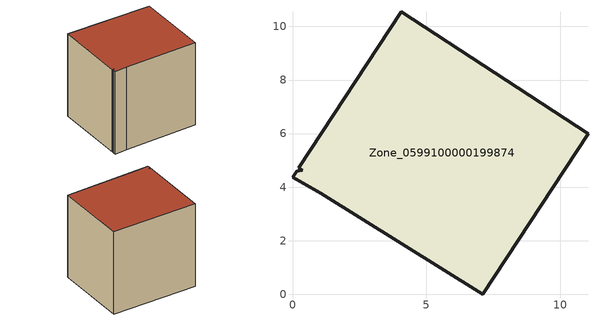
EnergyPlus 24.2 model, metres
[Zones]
Zone_0599100000199874
 floor ground (C_G): 7.11,0 1.05,3.78 0,4.37 0.15,4.6 0.36,4.64 0.23,4.72 4.07,10.55 11.04,5.99 z0
 wall outside (C_F): 1.05,3.78 7.11,0 11.04,5.99 4.07,10.55 0.23,4.72 0.36,4.64 0.15,4.6 0,4.37 1.05,3.78 z0:8.27
 roof outside (C_R): 4.07,10.55 0.23,4.72 0.36,4.64 0.15,4.6 0,4.37 1.05,3.78 7.11,0 11.04,5.99 z8.27
[BUILDING]
Pand.0599100000199874: North Axis=0; Terrain=City; Loads Convergence Tolerance Value=0.04; Temperature Convergence Tolerance Value=0.4; Solar Distribution=FullExterior; Maximum Number of Warmup Days=25; Minimum Number of Warmup Days=1
[Site:Location]
Rotterdam.The.Hague.AP_ZH_NLD Design_Conditions: Latitude=51.96; Longitude=4.45; Time Zone=1; Elevation=-4.5
[SITE:GROUNDTEMPERATURE:BUILDINGSURFACE]
18, 18, 18, 18, 18, 18, 18, 18, 18, 18, 18, 18
[MATERIAL] Thermal Absorptance=0.9; Solar Absorptance=0.7; Visible Absorptance=0.7
Name | Roughness | Thickness | Conductivity | Density | Specific Heat
G.TC.1946 | MediumSmooth | 0.15 | 1 | 540 | 1210
F.TC.1946 | Rough | 0.3 | 0.857143 | 1920 | 840
R.TC.1946 | MediumRough | 0.2 | 0.909091 | 1500 | 1000
[CONSTRUCTION]
C_G: G.TC.1946
C_F: F.TC.1946
C_R: R.TC.1946
[ZONE]
Zone_0599100000199874: Type=1; Multiplier=1; Ceiling Height=Autocalculate; Volume=Autocalculate; Floor Area=autocalculate; Part of Total Floor Area=Yes
[ZONEINFILTRATION:DESIGNFLOWRATE]
Infil_Zone_0599100000199874: Zone or ZoneList or Space or SpaceList=Zone_0599100000199874; Schedule=AlwaysOn; Design Flow Rate Calculation Method=Flow/Area; Flow Rate per Floor Area=0.003; Constant Term Coefficient=1; Temperature Term Coefficient=0; Velocity Term Coefficient=0; Velocity Squared Term Coefficient=0
[HVACTEMPLATE:ZONE:IDEALLOADSAIRSYSTEM]
Zone_0599100000199874: Maximum Heating Supply Air Temperature=50; Minimum Cooling Supply Air Temperature=13; Maximum Heating Supply Air Humidity Ratio=0.0156; Minimum Cooling Supply Air Humidity Ratio=0.0077; Heating Limit=NoLimit; Cooling Limit=NoLimit; Dehumidification Control Type=ConstantSensibleHeatRatio; Cooling Sensible Heat Ratio=0.7; Dehumidification Setpoint=60; Humidification Control Type=None; Humidification Setpoint=30; Outdoor Air Method=None; Outdoor Air Flow Rate per Person=0.00944; Outdoor Air Flow Rate per Zone Floor Area=0; Outdoor Air Flow Rate per Zone=0; Demand Controlled Ventilation Type=None; Outdoor Air Economizer Type=NoEconomizer; Heat Recovery Type=None; Sensible Heat Recovery Effectiveness=0.7; Latent Heat Recovery Effectiveness=0.65
[ZONECONTROL:THERMOSTAT]
ThermostatControl_Zone_0599100000199874: Zone or ZoneList=Zone_0599100000199874; Control Type Schedule=DualSetpointControlType; Control 1=Thermostat_Zone_0599100000199874; Temperature Difference Between Cutout And Setpoint=0
[THERMOSTATSETPOINT:DUALSETPOINT]
Thermostat_Zone_0599100000199874: Heating Setpoint Temperature Schedule=HeatingSetpoint_Zone_0599100000199874; Cooling Setpoint Temperature Schedule=CoolingSetpoint_Zone_0599100000199874
[SCHEDULE:COMPACT]
HeatingSetpoint_Zone_0599100000199874: Through: 12/31, For: AllDays, Until: 24:00, 21
CoolingSetpoint_Zone_0599100000199874: Through: 12/31, For: AllDays, Until: 24:00, 24
DualSetpointControlType: Through: 12/31, For: AllDays, Until: 24:00, 4
AlwaysOn: Through: 12/31, For: AllDays, Until: 24:00, 1
